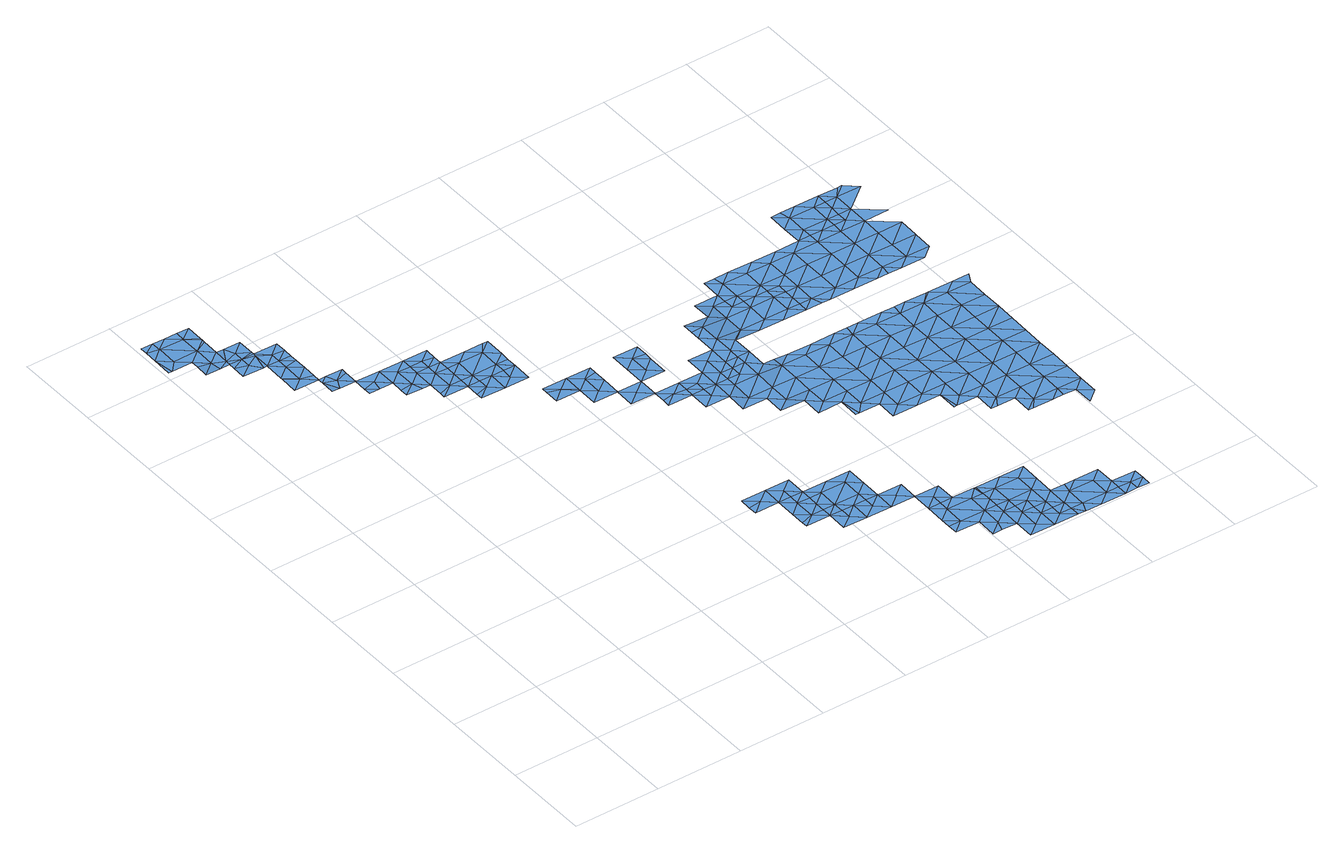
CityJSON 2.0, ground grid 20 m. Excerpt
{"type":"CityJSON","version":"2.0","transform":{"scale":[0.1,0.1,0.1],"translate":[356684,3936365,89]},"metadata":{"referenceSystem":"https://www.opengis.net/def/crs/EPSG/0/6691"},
"CityObjects":{
"waterbody1":{"type":"WaterBody","attributes":{"name":"9","class":"1140","function":"1","WaterBodyRiverFloodingRiskAttribute.description":"5","WaterBodyRiverFloodingRiskAttribute.rankOrg":"2","WaterBodyRiverFloodingRiskAttribute.adminType":"2","WaterBodyRiverFloodingRiskAttribute.scale":"L1"},"geometry":[{"type":"MultiSurface","lod":"1","boundaries":[[[0,1,2]],[[3,4,5]],[[6,7,1]],[[3,5,8]],[[9,10,11]],[[12,0,2]],[[4,0,5]],[[0,13,5]],[[12,13,0]],[[13,12,14]],[[15,9,11]],[[16,2,1]],[[7,16,1]],[[1,17,18]],[[17,19,18]],[[19,17,20]],[[18,6,1]],[[17,4,21]],[[22,20,11]],[[21,4,3]],[[10,22,11]],[[10,23,22]],[[0,17,1]],[[0,4,17]],[[15,11,21]],[[17,21,11]],[[20,17,11]]]}]},
"waterbody2":{"type":"WaterBody","attributes":{"name":"9","class":"1140","function":"1","WaterBodyRiverFloodingRiskAttribute.description":"5","WaterBodyRiverFloodingRiskAttribute.rankOrg":"2","WaterBodyRiverFloodingRiskAttribute.adminType":"2","WaterBodyRiverFloodingRiskAttribute.scale":"L1"},"geometry":[{"type":"MultiSurface","lod":"1","boundaries":[[[24,25,23]],[[25,24,26]],[[25,26,27]],[[27,26,28]],[[27,28,29]],[[30,25,27]],[[24,31,26]],[[28,26,31]]]}]},
"waterbody3":{"type":"WaterBody","attributes":{"name":"9","class":"1140","function":"1","WaterBodyRiverFloodingRiskAttribute.description":"5","WaterBodyRiverFloodingRiskAttribute.rankOrg":"1","WaterBodyRiverFloodingRiskAttribute.adminType":"2","WaterBodyRiverFloodingRiskAttribute.scale":"L1"},"geometry":[{"type":"MultiSurface","lod":"1","boundaries":[[[32,33,34]],[[22,34,33]],[[34,22,25]],[[35,25,30]],[[22,23,25]],[[34,35,32]],[[25,35,34]],[[22,33,20]]]}]},
"waterbody4":{"type":"WaterBody","attributes":{"name":"9","class":"1140","function":"1","WaterBodyRiverFloodingRiskAttribute.description":"5","WaterBodyRiverFloodingRiskAttribute.rankOrg":"2","WaterBodyRiverFloodingRiskAttribute.adminType":"2","WaterBodyRiverFloodingRiskAttribute.scale":"L1"},"geometry":[{"type":"MultiSurface","lod":"1","boundaries":[[[36,37,38]],[[39,38,40]],[[41,42,40]],[[43,36,44]],[[43,37,36]],[[38,37,40]],[[40,37,45]],[[41,40,45]],[[42,46,40]],[[40,46,39]],[[37,29,45]],[[43,29,37]]]}]},
"waterbody5":{"type":"WaterBody","attributes":{"name":"9","class":"1140","function":"1","WaterBodyRiverFloodingRiskAttribute.description":"5","WaterBodyRiverFloodingRiskAttribute.rankOrg":"1","WaterBodyRiverFloodingRiskAttribute.adminType":"2","WaterBodyRiverFloodingRiskAttribute.scale":"L1"},"geometry":[{"type":"MultiSurface","lod":"1","boundaries":[[[43,44,47]],[[43,47,48]],[[48,47,49]],[[27,48,30]],[[48,49,30]],[[48,27,29]],[[48,29,43]]]}]},
"waterbody6":{"type":"WaterBody","attributes":{"name":"9","class":"1140","function":"1","WaterBodyRiverFloodingRiskAttribute.description":"5","WaterBodyRiverFloodingRiskAttribute.rankOrg":"2","WaterBodyRiverFloodingRiskAttribute.adminType":"2","WaterBodyRiverFloodingRiskAttribute.scale":"L1"},"geometry":[{"type":"MultiSurface","lod":"1","boundaries":[[[50,51,52]],[[53,50,52]],[[54,55,56]],[[50,55,54]],[[53,55,50]],[[55,53,46]],[[51,50,57]],[[54,57,50]]]}]},
"waterbody7":{"type":"WaterBody","attributes":{"name":"9","class":"1140","function":"1","WaterBodyRiverFloodingRiskAttribute.description":"5","WaterBodyRiverFloodingRiskAttribute.rankOrg":"2","WaterBodyRiverFloodingRiskAttribute.adminType":"2","WaterBodyRiverFloodingRiskAttribute.scale":"L1"},"geometry":[{"type":"MultiSurface","lod":"1","boundaries":[[[58,59,60]],[[61,62,63]],[[62,61,64]],[[59,65,60]],[[66,58,60]],[[67,60,65]],[[68,69,70]],[[65,57,71]],[[64,72,73]],[[72,74,73]],[[75,66,73]],[[69,73,66]],[[69,62,73]],[[76,62,69]],[[77,62,76]],[[63,62,77]],[[71,78,79]],[[78,71,57]],[[70,80,68]],[[81,79,78]],[[80,70,82]],[[62,64,73]],[[71,79,67]],[[71,67,65]],[[70,66,60]],[[69,66,70]],[[82,70,67]],[[75,73,74]],[[67,70,60]]]}]},
"waterbody8":{"type":"WaterBody","attributes":{"name":"9","class":"1140","function":"1","WaterBodyRiverFloodingRiskAttribute.description":"5","WaterBodyRiverFloodingRiskAttribute.rankOrg":"1","WaterBodyRiverFloodingRiskAttribute.adminType":"2","WaterBodyRiverFloodingRiskAttribute.scale":"L1"},"geometry":[{"type":"MultiSurface","lod":"1","boundaries":[[[83,59,84]],[[84,58,75]],[[58,84,59]],[[66,75,58]],[[85,75,74]],[[75,85,84]],[[84,85,83]]]}]},
"waterbody9":{"type":"WaterBody","attributes":{"name":"9","class":"1140","function":"1","WaterBodyRiverFloodingRiskAttribute.description":"5","WaterBodyRiverFloodingRiskAttribute.rankOrg":"2","WaterBodyRiverFloodingRiskAttribute.adminType":"2","WaterBodyRiverFloodingRiskAttribute.scale":"L1"},"geometry":[{"type":"MultiSurface","lod":"1","boundaries":[[[86,87,88]],[[88,87,89]],[[90,63,87]],[[91,92,93]],[[89,87,63]],[[86,94,87]],[[87,94,90]],[[93,95,91]],[[95,94,91]],[[86,91,94]],[[86,92,91]]]}]},
"waterbody10":{"type":"WaterBody","attributes":{"name":"9","class":"1140","function":"1","WaterBodyRiverFloodingRiskAttribute.description":"5","WaterBodyRiverFloodingRiskAttribute.rankOrg":"1","WaterBodyRiverFloodingRiskAttribute.adminType":"2","WaterBodyRiverFloodingRiskAttribute.scale":"L1"},"geometry":[{"type":"MultiSurface","lod":"1","boundaries":[[[96,97,98]],[[96,99,97]],[[100,97,99]],[[101,97,100]],[[101,98,97]]]}]},
"waterbody11":{"type":"WaterBody","attributes":{"name":"9","class":"1140","function":"1","WaterBodyRiverFloodingRiskAttribute.description":"5","WaterBodyRiverFloodingRiskAttribute.rankOrg":"1","WaterBodyRiverFloodingRiskAttribute.adminType":"2","WaterBodyRiverFloodingRiskAttribute.scale":"L1"},"geometry":[{"type":"MultiSurface","lod":"1","boundaries":[[[93,102,103]],[[103,102,104]],[[61,63,105]],[[104,106,103]],[[61,105,64]],[[104,107,106]],[[94,95,103]],[[94,103,105]],[[90,94,105]],[[63,90,105]],[[105,103,106]],[[103,95,93]],[[108,106,107]],[[109,105,106]],[[105,109,64]],[[72,64,109]],[[109,110,74]],[[109,74,72]],[[108,110,106]],[[110,109,106]]]}]},
"waterbody12":{"type":"WaterBody","attributes":{"name":"9","class":"1140","function":"1","WaterBodyRiverFloodingRiskAttribute.description":"5","WaterBodyRiverFloodingRiskAttribute.rankOrg":"1","WaterBodyRiverFloodingRiskAttribute.adminType":"2","WaterBodyRiverFloodingRiskAttribute.scale":"L1"},"geometry":[{"type":"MultiSurface","lod":"1","boundaries":[[[111,112,113]],[[114,111,113]],[[115,116,117]],[[115,117,118]],[[101,118,113]],[[114,113,117]],[[118,117,113]],[[119,101,113]],[[120,117,121]],[[116,121,117]],[[117,120,114]],[[113,112,119]]]}]},
"waterbody13":{"type":"WaterBody","attributes":{"name":"9","class":"1140","function":"1","WaterBodyRiverFloodingRiskAttribute.description":"5","WaterBodyRiverFloodingRiskAttribute.rankOrg":"2","WaterBodyRiverFloodingRiskAttribute.adminType":"2","WaterBodyRiverFloodingRiskAttribute.scale":"L1"},"geometry":[{"type":"MultiSurface","lod":"1","boundaries":[[[122,123,124]],[[125,126,124]],[[127,124,128]],[[125,124,127]],[[122,124,126]],[[124,123,128]]]}]},
"waterbody14":{"type":"WaterBody","attributes":{"name":"9","class":"1140","function":"1","WaterBodyRiverFloodingRiskAttribute.description":"5","WaterBodyRiverFloodingRiskAttribute.rankOrg":"2","WaterBodyRiverFloodingRiskAttribute.adminType":"2","WaterBodyRiverFloodingRiskAttribute.scale":"L1"},"geometry":[{"type":"MultiSurface","lod":"1","boundaries":[[[101,129,98]],[[129,101,119]],[[112,129,119]],[[112,130,129]],[[129,130,98]]]}]},
"waterbody15":{"type":"WaterBody","attributes":{"name":"9","class":"1140","function":"1","WaterBodyRiverFloodingRiskAttribute.description":"5","WaterBodyRiverFloodingRiskAttribute.rankOrg":"1","WaterBodyRiverFloodingRiskAttribute.adminType":"2","WaterBodyRiverFloodingRiskAttribute.scale":"L1"},"geometry":[{"type":"MultiSurface","lod":"1","boundaries":[[[131,132,133]],[[134,131,135]],[[135,136,134]],[[134,132,131]],[[136,135,137]],[[131,123,126]],[[135,126,137]],[[126,135,131]],[[131,133,123]]]}]},
"waterbody16":{"type":"WaterBody","attributes":{"name":"9","class":"1140","function":"1","WaterBodyRiverFloodingRiskAttribute.description":"5","WaterBodyRiverFloodingRiskAttribute.rankOrg":"1","WaterBodyRiverFloodingRiskAttribute.adminType":"2","WaterBodyRiverFloodingRiskAttribute.scale":"L1"},"geometry":[{"type":"MultiSurface","lod":"1","boundaries":[[[138,139,121]],[[138,140,139]],[[141,142,143]],[[144,139,140]],[[145,121,139]],[[140,143,142]],[[140,142,144]],[[146,144,142]],[[145,139,144]],[[141,146,142]]]}]},
"waterbody17":{"type":"WaterBody","attributes":{"name":"9","class":"1140","function":"1","WaterBodyRiverFloodingRiskAttribute.description":"5","WaterBodyRiverFloodingRiskAttribute.rankOrg":"2","WaterBodyRiverFloodingRiskAttribute.adminType":"2","WaterBodyRiverFloodingRiskAttribute.scale":"L1"},"geometry":[{"type":"MultiSurface","lod":"1","boundaries":[[[144,146,147]],[[112,111,148]],[[149,150,151]],[[114,148,111]],[[148,150,152]],[[151,147,141]],[[148,153,150]],[[146,141,147]],[[152,112,148]],[[149,152,150]],[[150,147,151]],[[153,147,150]],[[153,144,147]],[[145,144,153]],[[121,145,153]],[[120,121,153]],[[153,114,120]],[[153,148,114]]]}]},
"waterbody18":{"type":"WaterBody","attributes":{"name":"9","class":"1140","function":"1","WaterBodyRiverFloodingRiskAttribute.description":"5","WaterBodyRiverFloodingRiskAttribute.rankOrg":"1","WaterBodyRiverFloodingRiskAttribute.adminType":"2","WaterBodyRiverFloodingRiskAttribute.scale":"L1"},"geometry":[{"type":"MultiSurface","lod":"1","boundaries":[[[136,154,155]],[[156,136,155]],[[156,155,157]],[[157,155,154]]]}]},
"waterbody19":{"type":"WaterBody","attributes":{"name":"9","class":"1140","function":"1","WaterBodyRiverFloodingRiskAttribute.description":"5","WaterBodyRiverFloodingRiskAttribute.rankOrg":"2","WaterBodyRiverFloodingRiskAttribute.adminType":"2","WaterBodyRiverFloodingRiskAttribute.scale":"L1"},"geometry":[{"type":"MultiSurface","lod":"1","boundaries":[[[157,158,159]],[[158,160,159]],[[160,158,161]],[[162,161,158]],[[163,162,158]],[[163,158,157]]]}]},
"waterbody20":{"type":"WaterBody","attributes":{"name":"9","class":"1140","function":"1","WaterBodyRiverFloodingRiskAttribute.description":"5","WaterBodyRiverFloodingRiskAttribute.rankOrg":"2","WaterBodyRiverFloodingRiskAttribute.adminType":"2","WaterBodyRiverFloodingRiskAttribute.scale":"L1"},"geometry":[{"type":"MultiSurface","lod":"1","boundaries":[[[164,141,143]],[[165,164,166]],[[166,164,143]],[[165,141,164]]]}]},
"waterbody21":{"type":"WaterBody","attributes":{"name":"9","class":"1140","function":"1","WaterBodyRiverFloodingRiskAttribute.description":"5","WaterBodyRiverFloodingRiskAttribute.rankOrg":"2","WaterBodyRiverFloodingRiskAttribute.adminType":"2","WaterBodyRiverFloodingRiskAttribute.scale":"L1"},"geometry":[{"type":"MultiSurface","lod":"1","boundaries":[[[167,161,168]],[[169,167,168]],[[170,161,167]],[[170,167,171]],[[167,169,171]],[[169,172,173]],[[169,174,171]],[[174,169,173]],[[173,172,175]],[[176,171,174]],[[173,177,174]],[[175,178,179]],[[180,179,178]],[[173,175,181]],[[176,174,182]],[[177,182,174]],[[175,179,181]],[[173,181,177]],[[177,183,182]],[[184,185,180]],[[186,179,180]],[[179,187,181]],[[188,182,183]],[[189,188,190]],[[184,191,185]],[[190,188,183]],[[181,192,177]],[[186,180,185]],[[177,193,183]],[[179,186,187]],[[194,191,195]],[[196,190,183]],[[193,196,183]],[[177,192,193]],[[181,187,192]],[[197,191,194]],[[198,185,191]],[[185,199,186]],[[199,187,186]],[[200,193,192]],[[194,201,197]],[[191,197,198]],[[185,198,199]],[[187,202,192]],[[199,202,187]],[[203,201,204]],[[201,205,197]],[[200,192,206]],[[197,207,198]],[[202,208,192]],[[207,199,198]],[[204,209,203]],[[206,192,208]],[[201,203,205]],[[210,202,199]],[[197,205,207]],[[207,210,199]],[[209,211,203]],[[212,206,208]],[[203,213,205]],[[210,214,202]],[[202,215,208]],[[216,207,205]],[[215,212,208]],[[217,211,209]],[[213,216,205]],[[203,211,213]],[[202,214,215]],[[207,218,210]],[[216,218,207]],[[219,217,220]],[[210,221,214]],[[218,221,210]],[[217,222,211]],[[223,212,215]],[[219,224,217]],[[211,225,213]],[[214,226,215]],[[225,216,213]],[[221,226,214]],[[224,222,217]],[[226,223,215]],[[224,219,227]],[[228,218,216]],[[211,222,225]],[[229,230,231]],[[230,227,231]],[[232,222,224]],[[228,216,225]],[[226,233,223]],[[234,224,227]],[[218,235,221]],[[236,235,218]],[[235,226,221]],[[237,230,229]],[[236,218,228]],[[234,227,230]],[[225,222,232]],[[238,228,225]],[[224,234,232]],[[233,226,239]],[[240,239,226]],[[235,240,226]],[[241,242,243]],[[237,244,230]],[[225,232,238]],[[237,243,242]],[[245,246,228]],[[234,230,247]],[[234,248,232]],[[228,238,245]],[[241,249,242]],[[236,228,246]],[[236,250,235]],[[237,242,244]],[[240,251,239]],[[246,250,236]],[[230,244,247]],[[238,232,248]],[[249,252,242]],[[240,235,250]],[[234,247,248]],[[248,253,238]],[[238,254,245]],[[250,255,240]],[[244,256,247]],[[244,242,256]],[[251,240,255]],[[249,257,252]],[[254,238,253]],[[246,245,254]],[[242,252,256]],[[258,250,246]],[[256,259,247]],[[247,260,248]],[[254,261,246]],[[262,252,257]],[[263,251,255]],[[264,255,250]],[[248,265,253]],[[266,256,252]],[[255,267,263]],[[268,262,269]],[[262,266,252]],[[258,246,261]],[[247,259,260]],[[253,265,254]],[[270,259,256]],[[268,266,262]],[[255,264,267]],[[248,260,265]],[[254,271,261]],[[250,258,264]],[[266,270,256]],[[265,271,254]],[[259,272,260]],[[271,273,261]],[[274,259,270]],[[260,272,265]],[[258,275,264]],[[258,261,275]],[[267,264,276]],[[272,259,274]],[[265,277,271]],[[261,273,275]],[[276,264,278]],[[264,279,278]],[[265,272,277]],[[264,275,279]],[[273,280,275]],[[271,277,281]],[[273,271,280]],[[271,281,280]],[[278,279,282]],[[279,275,283]],[[275,280,283]],[[282,279,284]],[[279,283,284]],[[284,285,282]]]}]},
"waterbody22":{"type":"WaterBody","attributes":{"name":"9","class":"1140","function":"1","WaterBodyRiverFloodingRiskAttribute.description":"5","WaterBodyRiverFloodingRiskAttribute.rankOrg":"1","WaterBodyRiverFloodingRiskAttribute.adminType":"2","WaterBodyRiverFloodingRiskAttribute.scale":"L1"},"geometry":[{"type":"MultiSurface","lod":"1","boundaries":[[[156,286,287]],[[286,156,288]],[[289,286,288]],[[290,287,291]],[[292,290,291]],[[286,289,291]],[[292,291,293]],[[293,291,289]],[[287,286,291]]]}]},
"waterbody23":{"type":"WaterBody","attributes":{"name":"9","class":"1140","function":"1","WaterBodyRiverFloodingRiskAttribute.description":"5","WaterBodyRiverFloodingRiskAttribute.rankOrg":"2","WaterBodyRiverFloodingRiskAttribute.adminType":"2","WaterBodyRiverFloodingRiskAttribute.scale":"L1"},"geometry":[{"type":"MultiSurface","lod":"1","boundaries":[[[294,295,296]],[[296,295,166]],[[297,296,298]],[[297,294,296]],[[166,298,296]]]}]},
"waterbody24":{"type":"WaterBody","attributes":{"name":"9","class":"1140","function":"1","WaterBodyRiverFloodingRiskAttribute.description":"5","WaterBodyRiverFloodingRiskAttribute.rankOrg":"1","WaterBodyRiverFloodingRiskAttribute.adminType":"2","WaterBodyRiverFloodingRiskAttribute.scale":"L1"},"geometry":[{"type":"MultiSurface","lod":"1","boundaries":[[[299,300,301]],[[302,303,294]],[[302,304,303]],[[304,302,305]],[[303,304,306]],[[307,306,304]],[[300,308,301]],[[309,308,300]],[[310,308,309]],[[310,309,311]],[[309,312,311]],[[309,304,312]],[[313,301,314]],[[308,315,314]],[[316,301,313]],[[317,318,319]],[[304,309,300]],[[301,308,314]],[[316,320,301]],[[314,315,321]],[[314,321,313]],[[319,313,321]],[[318,313,319]],[[304,305,312]],[[305,302,322]],[[299,301,320]],[[304,300,307]],[[323,319,321]],[[319,323,324]],[[305,325,312]],[[305,326,325]],[[326,305,322]],[[324,317,319]],[[327,294,303]],[[302,298,322]],[[297,298,302]],[[302,294,297]],[[327,328,329]],[[328,327,303]],[[303,306,328]]]}]},
"waterbody25":{"type":"WaterBody","attributes":{"name":"9","class":"1140","function":"1","WaterBodyRiverFloodingRiskAttribute.description":"5","WaterBodyRiverFloodingRiskAttribute.rankOrg":"2","WaterBodyRiverFloodingRiskAttribute.adminType":"2","WaterBodyRiverFloodingRiskAttribute.scale":"L1"},"geometry":[{"type":"MultiSurface","lod":"1","boundaries":[[[320,330,331]],[[332,324,323]],[[324,332,333]],[[306,334,335]],[[306,307,334]],[[307,300,334]],[[331,336,337]],[[336,331,330]],[[338,339,340]],[[320,316,330]],[[333,332,341]],[[338,341,342]],[[331,343,335]],[[343,331,337]],[[336,340,344]],[[299,320,334]],[[340,345,344]],[[346,345,339]],[[347,346,339]],[[300,299,334]],[[331,335,334]],[[317,340,336]],[[334,320,331]],[[316,313,330]],[[333,317,324]],[[341,338,333]],[[338,342,348]],[[347,338,348]],[[338,347,339]],[[345,340,339]],[[330,313,318]],[[318,317,330]],[[330,317,336]],[[338,340,333]],[[333,340,317]],[[328,306,335]],[[349,343,350]],[[349,329,335]],[[343,349,335]],[[343,337,350]],[[329,328,335]]]}]},
"waterbody26":{"type":"WaterBody","attributes":{"name":"9","class":"1140","function":"1","WaterBodyRiverFloodingRiskAttribute.description":"5","WaterBodyRiverFloodingRiskAttribute.rankOrg":"1","WaterBodyRiverFloodingRiskAttribute.adminType":"2","WaterBodyRiverFloodingRiskAttribute.scale":"L1"},"geometry":[{"type":"MultiSurface","lod":"1","boundaries":[[[351,352,353]],[[351,354,352]],[[354,355,356]],[[357,358,359]],[[355,360,356]],[[360,355,361]],[[360,362,356]],[[363,364,365]],[[366,367,352]],[[354,356,352]],[[356,362,365]],[[363,365,362]],[[368,369,370]],[[370,369,371]],[[371,372,370]],[[373,366,365]],[[366,373,374]],[[375,374,373]],[[171,176,376]],[[161,170,160]],[[160,377,159]],[[364,368,370]],[[374,367,366]],[[378,379,358]],[[375,373,380]],[[358,381,378]],[[196,380,381]],[[380,378,381]],[[366,356,365]],[[380,373,378]],[[160,170,377]],[[170,171,377]],[[366,352,356]],[[176,188,376]],[[182,188,176]],[[367,353,352]],[[364,382,365]],[[373,365,382]],[[383,382,372]],[[370,382,364]],[[382,370,372]],[[383,384,379]],[[189,381,358]],[[190,196,381]],[[378,382,383]],[[373,382,378]],[[190,381,189]],[[378,383,379]],[[383,385,384]],[[357,189,358]],[[359,386,357]],[[377,386,159]],[[386,171,376]],[[386,376,357]],[[357,376,189]],[[188,189,376]],[[383,372,385]],[[377,171,386]]]}]},
"waterbody27":{"type":"WaterBody","attributes":{"name":"9","class":"1140","function":"1","WaterBodyRiverFloodingRiskAttribute.description":"5","WaterBodyRiverFloodingRiskAttribute.rankOrg":"2","WaterBodyRiverFloodingRiskAttribute.adminType":"2","WaterBodyRiverFloodingRiskAttribute.scale":"L1"},"geometry":[{"type":"MultiSurface","lod":"1","boundaries":[[[364,387,368]],[[363,387,364]],[[368,387,369]],[[388,389,369]],[[369,387,388]],[[363,362,387]],[[390,389,388]],[[387,391,388]],[[392,390,388]],[[387,362,391]],[[360,391,362]],[[393,392,388]],[[391,393,388]],[[360,361,391]],[[394,354,351]],[[395,394,353]],[[351,353,394]],[[396,392,393]],[[394,397,354]],[[397,361,355]],[[391,398,393]],[[355,354,397]],[[391,361,399]],[[398,396,393]],[[394,395,400]],[[361,397,399]],[[394,401,397]],[[391,399,398]],[[401,394,400]],[[401,402,397]],[[397,403,399]],[[402,403,397]],[[400,404,401]],[[399,405,398]],[[396,398,406]],[[405,406,398]],[[407,402,401]],[[399,403,405]],[[401,404,408]],[[409,403,402]],[[410,408,404]],[[409,405,403]],[[411,406,405]],[[401,408,407]],[[409,402,407]],[[409,412,405]],[[405,412,411]],[[410,413,408]],[[413,414,408]],[[415,409,407]],[[416,413,410]],[[407,408,414]],[[417,411,412]],[[418,417,412]],[[419,413,416]],[[412,409,415]],[[407,414,415]],[[412,420,418]],[[420,412,415]],[[421,413,419]],[[414,413,421]],[[414,422,415]],[[423,418,420]],[[424,421,419]],[[414,421,425]],[[423,420,426]],[[414,425,422]],[[420,415,427]],[[420,427,426]],[[428,425,421]],[[415,422,427]],[[421,424,429]],[[430,426,431]],[[426,427,431]],[[428,421,429]],[[432,430,431]],[[422,433,427]],[[422,425,433]],[[434,435,436]],[[434,432,435]],[[432,431,435]],[[433,425,428]],[[437,436,435]],[[431,427,438]],[[431,439,435]],[[440,437,435]],[[435,439,440]]]}]},
"waterbody28":{"type":"WaterBody","attributes":{"name":"9","class":"1140","function":"1","WaterBodyRiverFloodingRiskAttribute.description":"5","WaterBodyRiverFloodingRiskAttribute.rankOrg":"1","WaterBodyRiverFloodingRiskAttribute.adminType":"2","WaterBodyRiverFloodingRiskAttribute.scale":"L1"},"geometry":[{"type":"MultiSurface","lod":"1","boundaries":[[[441,442,443]],[[342,443,348]],[[441,443,342]],[[444,442,441]],[[443,442,445]],[[443,445,347]],[[443,347,348]]]}]},
"waterbody29":{"type":"WaterBody","attributes":{"name":"9","class":"1140","function":"1","WaterBodyRiverFloodingRiskAttribute.description":"5","WaterBodyRiverFloodingRiskAttribute.rankOrg":"1","WaterBodyRiverFloodingRiskAttribute.adminType":"2","WaterBodyRiverFloodingRiskAttribute.scale":"L1"},"geometry":[{"type":"MultiSurface","lod":"1","boundaries":[[[418,423,446]],[[447,448,449]],[[448,450,451]],[[423,426,446]],[[446,426,430]],[[446,447,418]],[[446,450,448]],[[452,448,451]],[[446,430,432]],[[447,446,448]],[[448,452,453]],[[453,449,448]],[[436,451,450]],[[450,434,436]],[[450,432,434]],[[432,450,446]],[[447,449,411]],[[411,417,447]],[[417,418,447]]]}]}
},
"vertices":[
[35,1481,12],[91,1480,12],[63,1503,12],[14,1412,12],[34,1434,12],[6,1458,12],[119,1463,12],[120,1502,12],[5,1412,12],[61,1365,11],[95,1364,10],[90,1387,11],[35,1504,12],[7,1486,12],[7,1504,12],[62,1393,12],[92,1503,12],[91,1434,12],[119,1456,12],[119,1449,12],[119,1410,11],[62,1411,12],[118,1376,10],[118,1364,10],
[118,1350,10],[146,1363,10],[146,1340,10],[174,1357,10],[165,1317,10],[174,1317,10],[175,1363,10],[117,1318,10],
[175,1409,10],[137,1410,10],[147,1386,10],[175,1369,10],
[230,1297,10],[202,1293,10],[230,1270,10],[229,1239,10],[201,1247,10],[173,1265,10],[172,1224,10],[202,1316,10],[230,1316,10],[173,1270,10],[229,1223,10],
[231,1337,10],[202,1339,10],[231,1362,10],
[257,1200,10],[285,1209,9],[286,1222,10],[247,1223,10],[247,1177,9],[229,1210,10],[228,1177,10],[285,1176,9],
[398,1151,8],[398,1174,8],[369,1152,9],[453,1058,8],[425,1058,8],[453,1035,8],[453,1081,8],[341,1175,9],[397,1128,8],[341,1129,9],[378,1082,8],[397,1082,8],[369,1105,9],[313,1153,9],[454,1104,8],[425,1105,8],[454,1127,8],[426,1128,8],[396,1048,8],[396,1036,8],[284,1146,9],[309,1130,9],[340,1083,9],[284,1130,9],[340,1101,9],
[455,1173,8],[426,1151,8],[454,1147,8],
[508,988,8],[481,1011,8],[452,989,8],[452,1004,8],[481,1034,8],[537,1010,8],[565,987,8],[566,1033,8],[509,1034,8],[538,1033,8],
[670,430,5],[697,407,5],[726,429,5],[669,404,5],[669,384,5],[725,383,5],
[566,1057,8],[538,1057,8],[567,1079,8],[481,1057,8],[539,1103,8],[567,1125,8],[556,1126,8],[482,1104,8],[511,1126,8],
[782,359,5],[782,382,5],[753,360,5],[781,336,5],[724,304,5],[724,291,5],[753,313,5],[725,337,5],[754,383,5],[781,313,5],[781,290,5],
[620,897,9],[621,940,9],[592,917,9],[564,894,9],[620,893,9],[564,927,9],[564,941,9],
[754,406,5],[783,429,5],
[649,916,9],[677,921,9],[678,939,9],[677,892,9],[648,870,9],[676,846,9],[620,847,9],
[780,244,5],[809,266,5],[836,243,5],[894,288,5],[865,265,5],[893,242,5],[837,289,5],[809,289,5],[866,289,5],
[866,312,5],[810,359,5],[895,380,5],[867,358,5],[895,334,5],[839,381,5],[809,313,5],
[675,800,9],[704,823,9],[733,845,9],[732,799,9],
[760,776,9],[789,798,9],[788,773,9],[788,752,9],[731,753,9],[732,771,9],
[922,264,5],[951,287,5],[950,241,5],
[816,728,9],[787,706,9],[844,705,9],[816,752,9],[845,751,9],[843,659,7],[872,681,7],[873,728,9],[900,658,7],[873,751,9],[929,727,9],[899,612,7],[928,634,7],[956,611,5],[929,680,7],[901,750,9],[930,773,9],[955,564,5],[984,587,5],[984,633,5],[985,680,5],[902,773,9],[902,796,9],[930,796,9],[1012,564,5],[986,726,5],[958,749,8],[1019,517,5],[1011,517,5],[959,796,9],[1040,540,5],[1040,586,5],[1041,632,5],[983,749,7],[1068,516,5],[1042,679,5],[1095,493,5],[1067,470,5],[1096,539,5],[1015,748,5],[1097,585,5],[1043,725,5],[1123,469,5],[1098,631,5],[1152,492,5],[1071,747,5],[1153,538,5],[1098,678,5],[1099,724,5],[1154,584,5],[1180,468,5],[1154,631,5],[1186,422,5],[1179,422,5],[1155,677,5],[1209,491,5],[1128,747,5],[1208,445,5],[1210,537,5],[1156,723,5],[1236,421,5],[1210,583,5],[1249,375,4],[1264,398,4],[1235,375,4],[1265,490,4],[1158,746,5],[1265,444,4],[1212,676,5],[1211,630,5],[1292,374,4],[1266,536,4],[1185,746,5],[1212,722,5],[1302,328,4],[1320,351,4],[1291,328,4],[1321,397,4],[1267,583,4],[1268,629,4],[1321,443,4],[1322,489,4],[1348,327,4],[1268,675,4],[1241,745,5],[1376,350,4],[1323,535,4],[1324,582,4],[1269,721,5],[1377,396,4],[1374,327,4],[1325,674,4],[1378,442,4],[1379,488,4],[1324,628,4],[1404,326,4],[1272,744,5],[1326,720,5],[1379,535,4],[1433,349,4],[1298,744,5],[1432,303,4],[1404,280,4],[1434,395,4],[1380,581,4],[1435,487,4],[1381,627,4],[1435,441,4],[1382,673,4],[1349,743,5],[1436,534,4],[1354,743,5],[1382,719,5],[1438,626,4],[1437,580,4],[1411,742,5],[1438,672,4],[1439,718,5],[1451,741,5],
[762,868,9],[734,892,9],[789,844,9],[790,891,9],[734,938,9],[762,914,9],[791,937,9],[791,909,9],
[1006,194,5],[1006,240,5],[978,217,5],[977,194,5],[949,195,5],
[1089,100,5],[1061,100,5],[1089,77,5],[977,171,5],[1034,170,5],[1033,124,5],[976,125,5],[1062,147,5],[1061,124,5],[1060,54,5],[1032,78,5],[1025,55,5],[1003,55,5],[1004,101,5],[1117,53,5],[1088,31,5],[1059,8,5],[1117,76,5],[1173,52,5],[1145,53,5],[1145,30,5],[1118,100,5],[1116,7,5],[948,148,5],[1173,6,5],[1173,29,5],[948,102,5],[948,125,5],[1059,193,5],[1062,170,5],[1062,193,5],
[1145,76,5],[1146,122,5],[1191,6,5],[1201,29,5],[1090,123,5],[1090,169,5],[1174,99,5],[1175,145,5],[1258,28,5],[1259,74,5],[1202,75,5],[1229,5,5],[1286,4,5],[1147,168,5],[1207,98,5],[1231,98,5],[1287,97,5],[1287,51,5],[1286,28,5],[1119,192,5],[1176,191,5],
[1130,862,5],[1101,863,5],[1129,839,5],[1130,885,5],[1130,908,5],[1102,909,5],[874,820,9],[903,843,9],[846,844,9],[1103,932,5],[1131,931,5],[1074,932,5],[1046,933,5],[1018,933,5],[1046,910,5],[1045,863,5],[1073,840,5],[1018,956,4],[1018,979,4],[990,957,4],[962,980,4],[961,934,6],[988,864,5],[1016,841,5],[961,842,7],[873,774,9],[817,775,9],[931,865,9],[904,889,9],[959,842,8],[931,819,9],[989,911,5],[932,912,9],[904,911,9],[904,935,9],[845,797,9],
[1046,956,4],[1047,1002,4],[1019,1026,4],[1043,1025,4],[1103,955,4],[1076,1025,4],[1104,1001,4],[1158,862,5],[1166,838,5],[1132,1024,4],[1159,908,5],[1160,1000,4],[1160,954,4],[1186,838,5],[1215,861,5],[1215,907,5],[1216,953,4],[1243,837,5],[1217,999,4],[1189,1023,4],[1272,906,5],[1271,860,5],[1273,952,5],[1299,836,5],[1246,1022,5],[1274,998,5],[1328,859,5],[1329,905,5],[1329,951,5],[1325,836,5],[1274,1022,5],[1302,1021,5],[1356,835,5],[1330,998,5],[1385,858,5],[1386,950,5],[1331,1021,5],[1413,834,5],[1385,904,5],[1359,1020,5],[1387,997,5],[1442,903,5],[1441,857,5],[1359,1043,5],[1388,1043,5],[1360,1066,5],[1443,950,5],[1360,1090,5],[1388,1089,5],[1360,1113,5],[1406,1112,5],[1444,996,5],[1445,1088,5],[1417,1112,5],
[1316,4,5],[1343,25,5],[1315,27,5],[1343,3,5],[1343,50,5],
[1331,1044,5],[1274,1045,5],[1275,1091,5],[1246,1068,5],[1332,1090,5],[1304,1114,5],[1269,1114,5],[1247,1114,5]
]}
